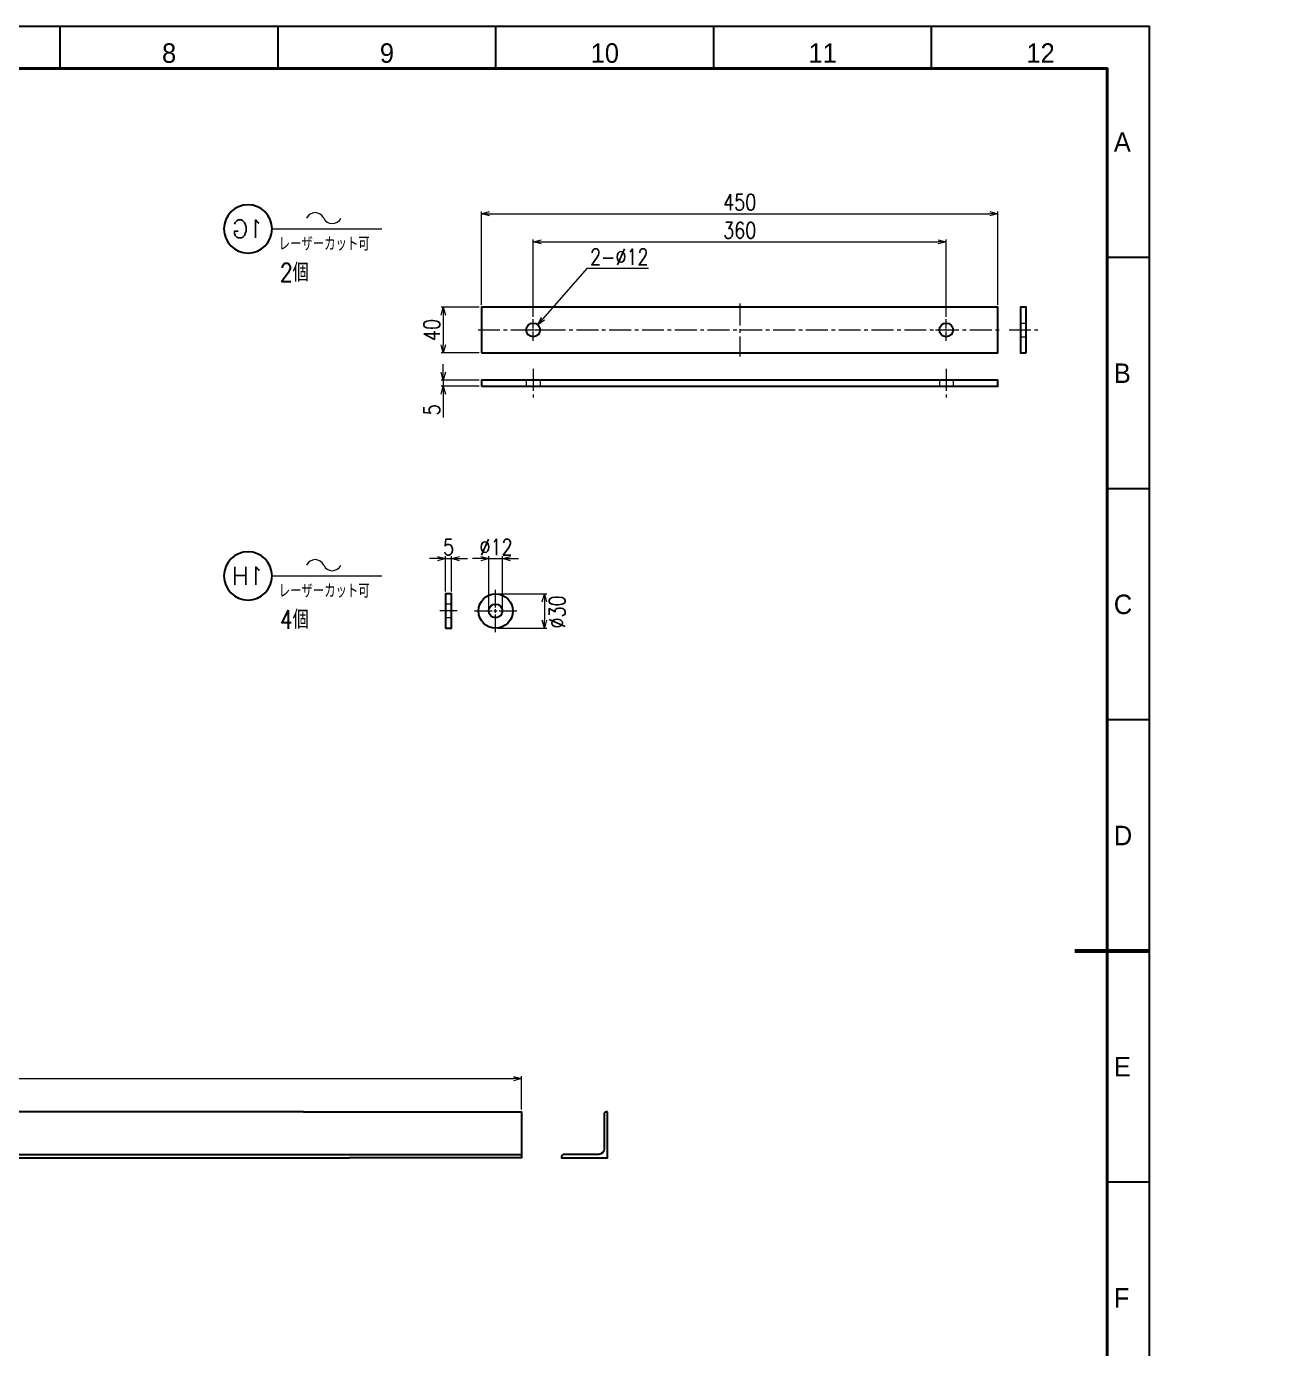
# Model space of a CAD drawing. Header units: millimetres. Extents: x 0 to 10987, y 0 to 7892.
# Drawn here: x 5423 to 6512, y 1196 to 2347 of the extents above; entities that cross this region are included whole.
import ezdxf
from ezdxf import colors
from ezdxf.entities.mleader import LeaderData, LeaderLine
from ezdxf.enums import TextEntityAlignment as Align
from ezdxf.math import Vec2, Vec3

# ---------------------------------------------------------------- set-up
doc = ezdxf.new("R2010")
doc.units = ezdxf.units.MM
doc.linetypes.add('CENTER2', pattern=[28.574999999999996, 19.05, -3.174999999999999, 3.174999999999999, -3.174999999999999])
doc.linetypes.add('HIDDEN2', pattern=[4.7624999999999975, 3.174999999999999, -1.587499999999999])
for name, color, linetype, lineweight in [('01_外形線', 7, 'Continuous', 25), ('03_かくれ線', 6, 'HIDDEN2', 13), ('04_中心線', 1, 'CENTER2', 9), ('06_文字', 7, 'Continuous', 13), ('07_寸法線', 3, 'Continuous', 9), ('99_図枠', 7, 'Continuous', 40)]:
    doc.layers.add(name, color=color, linetype=linetype, lineweight=lineweight)
doc.styles.add('KSS_TXT', font='txt.shx', dxfattribs={"bigfont": 'extfont2.shx'})
doc.styles.get("Standard").update_dxf_attribs({"font": 'arial.ttf'})
doc.styles.add('寸法用', font='simplex.shx', dxfattribs={"width": 0.8, "bigfont": '@extfont2.shx'})
doc.styles.add('表題用', font='MS PGothic.ttf')
doc.dimstyles.new('機械製図用', dxfattribs={"dimtxt": 3.5, "dimasz": 3.5, "dimexe": 2, "dimexo": 0, "dimgap": 1.199999999999999, "dimtad": 1, "dimdsep": 46, "dimtxsty": '寸法用', "dimblk": 'OPEN30', "dimcen": 0, "dimclrd": 256, "dimclre": 256, "dimclrt": 7, "dimazin": 2, "dimtm": 1e-09, "dimtfac": 0.75, "dimtmove": 0, "dimatfit": 3, "dimldrblk": 'OPEN30', "dimfxl": 1, "dimlwd": -1, "dimlwe": -1, "dimarcsym": 0})
doc.dimstyles.new('機械製図用$3', dxfattribs={"dimtxt": 3.5, "dimasz": 3.5, "dimexe": 2, "dimexo": 0, "dimgap": 1.199999999999999, "dimtad": 1, "dimtih": 1, "dimtoh": 1, "dimdsep": 46, "dimtxsty": '寸法用', "dimblk": 'OPEN30', "dimcen": 0, "dimsd1": 1, "dimclrd": 256, "dimclre": 256, "dimclrt": 7, "dimazin": 2, "dimtm": 1e-09, "dimtfac": 0.75, "dimtofl": 0, "dimtmove": 0, "dimatfit": 3, "dimldrblk": 'OPEN30', "dimfxl": 1, "dimlwd": -1, "dimlwe": -1, "dimarcsym": 0})

# ---------------------------------------------------------------- blocks, each defined once
blk = doc.blocks.new('_TagCircle')
at = {"color": 0, "linetype": 'ByBlock', "lineweight": -2, "transparency": 16777216}
blk.add_circle((0, 0), 4, dxfattribs=at)
at = {"color": 0, "transparency": 16777216, "style": '寸法用'}
blk.add_attdef('タグ番号', text='', height=3, dxfattribs=at).set_placement((0, -1.5), align=Align.CENTER)
blk = doc.blocks.new('_None')
blk = doc.blocks.new('_Open30')
at = {"color": 0, "linetype": 'ByBlock', "lineweight": -2}
for p, q in [((-1, 0.26794919), (0, 0)), ((0, 0), (-1, -0.26794919)), ((0, 0), (-1, 0))]:
    blk.add_line(p, q, dxfattribs=at)
blk = doc.blocks.new('*D305')
at = {"layer": '07_寸法線', "transparency": 16777216}
for p, q in [((4504.508802092609, 1403.717829535967), (4504.508802092609, 1432.754034842765)), ((4511.508802092609, 1430.754034842765), (5847.508802092609, 1430.754034842765)), ((5854.508802092609, 1403.717829535967), (5854.508802092609, 1432.754034842765))]:
    blk.add_line(p, q, dxfattribs=at)
at = {"layer": 'Defpoints', "color": 0, "transparency": 16777216}
for p in [(5854.508802092609, 1430.754034842765), (4504.508802092609, 1401.717829535967), (5854.508802092609, 1401.717829535967)]:
    blk.add_point(p, dxfattribs=at)
at = {"layer": '07_寸法線', "transparency": 16777216, "xscale": 7, "yscale": 7, "zscale": 7, "rotation": 180}
blk.add_blockref('_Open30', (4504.508802092609, 1430.754034842765), dxfattribs=at)
at = {"layer": '07_寸法線', "transparency": 16777216, "xscale": 7, "yscale": 7, "zscale": 7}
blk.add_blockref('_Open30', (5854.508802092609, 1430.754034842765), dxfattribs=at)
at = {"layer": '07_寸法線', "color": 7, "transparency": 16777216, "insert": (5179.508802092609, 1440.754034842765), "char_height": 14, "attachment_point": 5, "style": '寸法用'}
blk.add_mtext('1350', dxfattribs=at)
blk = doc.blocks.new('*U315')
at = {"layer": '04_中心線', "color": 0, "linetype": 'CENTER2', "transparency": 16777216}
for p, q in [((0, 3), (0, 18.5)), ((-18.5, 0), (-3, 0)), ((3, 0), (18.5, 0)), ((0, -18.5), (0, -3))]:
    blk.add_line(p, q, dxfattribs=at)
at = {"layer": '04_中心線', "color": 0, "linetype": 'Continuous', "transparency": 16777216}
for p, q in [((-1.5, 0), (1.5, 0)), ((0, -1.5), (0, 1.5))]:
    blk.add_line(p, q, dxfattribs=at)
blk = doc.blocks.new('*D318')
at = {"layer": '07_寸法線', "transparency": 16777216}
for p, q in [((5781.36218521688, 1883.878469873826), (5774.36218521688, 1883.878469873826)), ((5788.36218521688, 1855.181173748725), (5788.36218521688, 1885.878469873826)), ((5788.36218521688, 1883.878469873826), (5793.36218521688, 1883.878469873826)), ((5793.36218521688, 1855.181173748725), (5793.36218521688, 1885.878469873826)), ((5800.36218521688, 1883.878469873826), (5807.36218521688, 1883.878469873826))]:
    blk.add_line(p, q, dxfattribs=at)
at = {"layer": 'Defpoints', "color": 0, "transparency": 16777216}
for p in [(5793.36218521688, 1883.878469873826), (5788.36218521688, 1853.181173748725), (5793.36218521688, 1853.181173748725)]:
    blk.add_point(p, dxfattribs=at)
at = {"layer": '07_寸法線', "transparency": 16777216, "xscale": 7, "yscale": 7, "zscale": 7}
blk.add_blockref('_Open30', (5788.36218521688, 1883.878469873826), dxfattribs=at)
at = {"layer": '07_寸法線', "transparency": 16777216, "xscale": 7, "yscale": 7, "zscale": 7, "rotation": 180}
blk.add_blockref('_Open30', (5793.36218521688, 1883.878469873826), dxfattribs=at)
at = {"layer": '07_寸法線', "color": 7, "transparency": 16777216, "insert": (5790.990794096368, 1893.878469873826), "char_height": 14, "attachment_point": 5, "style": '寸法用'}
blk.add_mtext('5', dxfattribs=at)
blk = doc.blocks.new('*D319')
at = {"layer": '07_寸法線', "transparency": 16777216}
for p, q in [((5833.953137546307, 1853.181173748726), (5876.50016861921, 1853.181173748726)), ((5874.50016861921, 1846.181173748726), (5874.50016861921, 1830.181173748726)), ((5833.953137546307, 1823.181173748726), (5876.50016861921, 1823.181173748726))]:
    blk.add_line(p, q, dxfattribs=at)
at = {"layer": 'Defpoints', "color": 0, "transparency": 16777216}
for p in [(5831.953137546307, 1853.181173748726), (5831.953137546307, 1823.181173748726), (5874.50016861921, 1823.181173748726)]:
    blk.add_point(p, dxfattribs=at)
at = {"layer": '07_寸法線', "transparency": 16777216, "xscale": 7, "yscale": 7, "zscale": 7}
for p, rotation in [((5874.50016861921, 1853.181173748726), 90), ((5874.50016861921, 1823.181173748726), 270)]:
    blk.add_blockref('_Open30', p, dxfattribs=dict(at, rotation=rotation))
at = {"layer": '07_寸法線', "color": 7, "transparency": 16777216, "insert": (5885.522673517604, 1837.322311808598), "char_height": 14, "attachment_point": 5, "rotation": 90, "style": '寸法用'}
blk.add_mtext('%%C30', dxfattribs=at)
blk = doc.blocks.new('*D320')
at = {"layer": '07_寸法線', "transparency": 16777216}
for p, q in [((5818.953137546305, 1883.878469873826), (5811.953137546305, 1883.878469873826)), ((5825.953137546305, 1840.181173748725), (5825.953137546305, 1885.878469873826)), ((5825.953137546305, 1883.878469873826), (5837.953137546305, 1883.878469873826)), ((5837.953137546305, 1840.181173748725), (5837.953137546305, 1885.878469873826)), ((5844.953137546305, 1883.878469873826), (5851.953137546305, 1883.878469873826))]:
    blk.add_line(p, q, dxfattribs=at)
at = {"layer": 'Defpoints', "color": 0, "transparency": 16777216}
for p in [(5837.953137546305, 1883.878469873826), (5825.953137546305, 1838.181173748725), (5837.953137546305, 1838.181173748725)]:
    blk.add_point(p, dxfattribs=at)
at = {"layer": '07_寸法線', "transparency": 16777216, "xscale": 7, "yscale": 7, "zscale": 7}
blk.add_blockref('_Open30', (5825.953137546305, 1883.878469873826), dxfattribs=at)
at = {"layer": '07_寸法線', "transparency": 16777216, "xscale": 7, "yscale": 7, "zscale": 7, "rotation": 180}
blk.add_blockref('_Open30', (5837.953137546305, 1883.878469873826), dxfattribs=at)
at = {"layer": '07_寸法線', "color": 7, "transparency": 16777216, "insert": (5832.308995364343, 1893.878469873826), "char_height": 14, "attachment_point": 5, "style": '寸法用'}
blk.add_mtext('%%C12', dxfattribs=at)
blk = doc.blocks.new('*U316')
at = {"layer": '04_中心線', "color": 0, "linetype": 'CENTER2', "transparency": 16777216}
for p, q in [((-9.5, 0), (-1.199999999999999, 0)), ((0, 1.2), (0, 9.5)), ((1.2, 0), (9.5, 0)), ((0, -9.5), (0, -1.199999999999999))]:
    blk.add_line(p, q, dxfattribs=at)
at = {"layer": '04_中心線', "color": 0, "linetype": 'Continuous', "transparency": 16777216}
for p, q in [((-0.6000000000000001, 0), (0.6000000000000001, 0)), ((0, -0.6000000000000001), (0, 0.6000000000000001))]:
    blk.add_line(p, q, dxfattribs=at)
blk = doc.blocks.new('*U317')
at = {"layer": '04_中心線', "color": 0, "linetype": 'CENTER2', "transparency": 16777216}
for p, q in [((-9.5, 0), (-1.199999999999999, 0)), ((0, 1.2), (0, 9.5)), ((1.2, 0), (9.5, 0)), ((0, -9.5), (0, -1.199999999999999))]:
    blk.add_line(p, q, dxfattribs=at)
at = {"layer": '04_中心線', "color": 0, "linetype": 'Continuous', "transparency": 16777216}
for p, q in [((-0.6000000000000001, 0), (0.6000000000000001, 0)), ((0, -0.6000000000000001), (0, 0.6000000000000001))]:
    blk.add_line(p, q, dxfattribs=at)
blk = doc.blocks.new('*D321')
at = {"layer": '07_寸法線', "transparency": 16777216}
for p, q in [((5819.709597195724, 2105.023279133102), (5819.709597195724, 2186.300547198577)), ((5826.709597195724, 2184.300547198577), (6262.709597195724, 2184.300547198577)), ((6269.709597195724, 2105.023279133102), (6269.709597195724, 2186.300547198577))]:
    blk.add_line(p, q, dxfattribs=at)
at = {"layer": 'Defpoints', "color": 0, "transparency": 16777216}
for p in [(6269.709597195724, 2184.300547198577), (5819.709597195724, 2103.023279133102), (6269.709597195724, 2103.023279133102)]:
    blk.add_point(p, dxfattribs=at)
at = {"layer": '07_寸法線', "transparency": 16777216, "xscale": 7, "yscale": 7, "zscale": 7, "rotation": 180}
blk.add_blockref('_Open30', (5819.709597195724, 2184.300547198577), dxfattribs=at)
at = {"layer": '07_寸法線', "transparency": 16777216, "xscale": 7, "yscale": 7, "zscale": 7}
blk.add_blockref('_Open30', (6269.709597195724, 2184.300547198577), dxfattribs=at)
at = {"layer": '07_寸法線', "color": 7, "transparency": 16777216, "insert": (6044.709597195724, 2194.300547198577), "char_height": 14, "attachment_point": 5, "style": '寸法用'}
blk.add_mtext('450', dxfattribs=at)
blk = doc.blocks.new('*D322')
at = {"layer": '07_寸法線', "transparency": 16777216}
for p, q in [((5817.709597195726, 2103.023279133103), (5784.378326712513, 2103.023279133103)), ((5786.378326712513, 2096.023279133103), (5786.378326712513, 2070.023279133103)), ((5817.709597195726, 2063.023279133103), (5784.378326712513, 2063.023279133103))]:
    blk.add_line(p, q, dxfattribs=at)
at = {"layer": 'Defpoints', "color": 0, "transparency": 16777216}
for p in [(5819.709597195726, 2103.023279133103), (5786.378326712513, 2063.023279133103), (5819.709597195726, 2063.023279133103)]:
    blk.add_point(p, dxfattribs=at)
at = {"layer": '07_寸法線', "transparency": 16777216, "xscale": 7, "yscale": 7, "zscale": 7}
for p, rotation in [((5786.378326712513, 2103.023279133103), 90), ((5786.378326712513, 2063.023279133103), 270)]:
    blk.add_blockref('_Open30', p, dxfattribs=dict(at, rotation=rotation))
at = {"layer": '07_寸法線', "color": 7, "transparency": 16777216, "insert": (5776.378326712513, 2083.023279133101), "char_height": 14, "attachment_point": 5, "rotation": 90, "style": '寸法用'}
blk.add_mtext('40', dxfattribs=at)
blk = doc.blocks.new('*D323')
at = {"layer": '07_寸法線', "transparency": 16777216}
for p, q in [((5864.709597195724, 2094.523279133102), (5864.709597195724, 2161.831970913956)), ((5871.709597195724, 2159.831970913956), (6217.709597195724, 2159.831970913956)), ((6224.709597195724, 2094.523279133102), (6224.709597195724, 2161.831970913956))]:
    blk.add_line(p, q, dxfattribs=at)
at = {"layer": 'Defpoints', "color": 0, "transparency": 16777216}
for p in [(6224.709597195724, 2159.831970913956), (5864.709597195724, 2092.523279133102), (6224.709597195724, 2092.523279133102)]:
    blk.add_point(p, dxfattribs=at)
at = {"layer": '07_寸法線', "transparency": 16777216, "xscale": 7, "yscale": 7, "zscale": 7, "rotation": 180}
blk.add_blockref('_Open30', (5864.709597195724, 2159.831970913956), dxfattribs=at)
at = {"layer": '07_寸法線', "transparency": 16777216, "xscale": 7, "yscale": 7, "zscale": 7}
blk.add_blockref('_Open30', (6224.709597195724, 2159.831970913956), dxfattribs=at)
at = {"layer": '07_寸法線', "color": 7, "transparency": 16777216, "insert": (6044.709597195724, 2169.831970913956), "char_height": 14, "attachment_point": 5, "style": '寸法用'}
blk.add_mtext('360', dxfattribs=at)
blk = doc.blocks.new('*D324')
at = {"layer": '07_寸法線', "transparency": 16777216}
for p, q in [((5911.421094770308, 2136.686124959009), (5873.244929672991, 2092.828792862761)), ((5965.087761436974, 2136.686124959007), (5911.421094770308, 2136.686124959009))]:
    blk.add_line(p, q, dxfattribs=at)
at = {"layer": 'Defpoints', "color": 0, "transparency": 16777216}
for p in [(5868.648981416001, 2087.548900854483), (5860.770212975438, 2078.497657411712)]:
    blk.add_point(p, dxfattribs=at)
at = {"layer": '07_寸法線', "transparency": 16777216, "xscale": 7, "yscale": 7, "zscale": 7, "rotation": 228.9616498395193}
blk.add_blockref('_Open30', (5868.648981416001, 2087.548900854483), dxfattribs=at)
at = {"layer": '07_寸法線', "color": 7, "transparency": 16777216, "insert": (5939.754428103642, 2146.686124959008), "char_height": 14, "attachment_point": 5, "style": '寸法用'}
blk.add_mtext('2-∅12', dxfattribs=at)
blk = doc.blocks.new('*D325')
at = {"layer": '07_寸法線', "transparency": 16777216}
for p, q in [((5786.378326712527, 2046.157909903467), (5786.378326712526, 2053.157909903467)), ((5817.709597195726, 2039.157909903467), (5784.378326712527, 2039.157909903467)), ((5786.378326712527, 2039.157909903467), (5786.378326712527, 2034.157909903467)), ((5817.709597195726, 2034.157909903467), (5784.378326712527, 2034.157909903467)), ((5786.378326712527, 2027.157909903467), (5786.378326712527, 2006.691243236801))]:
    blk.add_line(p, q, dxfattribs=at)
at = {"layer": 'Defpoints', "color": 0, "transparency": 16777216}
for p in [(5819.709597195726, 2039.157909903467), (5786.378326712527, 2034.157909903467), (5819.709597195726, 2034.157909903467)]:
    blk.add_point(p, dxfattribs=at)
at = {"layer": '07_寸法線', "transparency": 16777216, "xscale": 7, "yscale": 7, "zscale": 7}
for p, rotation in [((5786.378326712527, 2039.157909903467), 270), ((5786.378326712527, 2034.157909903467), 90)]:
    blk.add_blockref('_Open30', p, dxfattribs=dict(at, rotation=rotation))
at = {"layer": '07_寸法線', "color": 7, "transparency": 16777216, "insert": (5776.378326712526, 2013.424576570132), "char_height": 14, "attachment_point": 5, "rotation": 90, "style": '寸法用'}
blk.add_mtext('5', dxfattribs=at)
blk = doc.blocks.new('p1ba05')
for centre, start, end in [((-2.953558874599082, 0.2854771617432377), 24.22763733453314, 155.5757785718213), ((0, 1.620669598395743), 204.2276373345332, 335.5757785718214)]:
    blk.add_arc(centre, 1.620669598395853, start, end)

msp = doc.modelspace()

# ---------------------------------------------------------------- linework, layer by layer
at = {"layer": '01_外形線', "ltscale": 3}
for p, q in [((5664.508802092609, 1401.717829535967), (5704.508802092609, 1401.717829535967)), ((4504.508802092609, 1364.717829535967), (5854.508802092609, 1364.717829535967)), ((5664.508802092609, 1361.717829535967), (5704.508802092609, 1361.717829535967))]:
    msp.add_line(p, q, dxfattribs=at)
at = {"layer": '01_外形線'}
for points in [[(5819.709597195724, 2063.023279133102), (6269.709597195724, 2063.023279133102), (6269.709597195724, 2103.023279133102), (5819.709597195724, 2103.023279133102)], [(6294.438687121081, 2063.023279133102), (6294.438687121081, 2103.023279133102), (6289.438687121081, 2103.023279133102), (6289.438687121081, 2063.023279133102)], [(5819.709597195724, 2034.157909903467), (6269.709597195724, 2034.157909903467), (6269.709597195724, 2039.157909903467), (5819.709597195724, 2039.157909903467)], [(5788.36218521688, 1823.181173748725), (5793.36218521688, 1823.181173748725), (5793.36218521688, 1853.181173748725), (5788.36218521688, 1853.181173748725)]]:
    msp.add_lwpolyline(points, close=True, dxfattribs=at)
for points in [[(5664.508802092609, 1401.717829535967), (4504.508802092609, 1401.717829535967), (4504.508802092609, 1361.717829535967), (5664.508802092609, 1361.717829535967)], [(5704.508802092609, 1401.717829535967), (5854.508802092609, 1401.717829535967), (5854.508802092609, 1361.717829535967), (5704.508802092609, 1361.717829535967)]]:
    msp.add_lwpolyline(points, dxfattribs=at)
msp.add_lwpolyline([(5929.508802092609, 1401.717829535967), (5928.508802092609, 1401.717829535967, 0.4142135623730951), (5926.508802092609, 1399.717829535967), (5926.508802092609, 1369.217829535967, -0.4142135623730951), (5922.008802092609, 1364.717829535967), (5891.508802092609, 1364.717829535967, 0.4142135623730951), (5889.508802092609, 1362.717829535967), (5889.508802092609, 1361.717829535967), (5929.508802092609, 1361.717829535967)], format="xyb", close=True, dxfattribs=at)
for centre, radius in [((5864.709597195724, 2083.023279133102), 6), ((6224.709597195724, 2083.023279133102), 6), ((5831.953137546305, 1838.181173748725), 15), ((5831.953137546305, 1838.181173748725), 6)]:
    msp.add_circle(centre, radius, dxfattribs=at)
at = {"layer": '03_かくれ線', "ltscale": 3}
for p, q in [((6289.438687121081, 2089.023279133102), (6294.438687121081, 2089.023279133102)), ((6289.438687121081, 2077.023279133102), (6294.438687121081, 2077.023279133102)), ((5858.709597195724, 2039.157909903467), (5858.709597195724, 2034.157909903467)), ((5870.709597195724, 2039.157909903467), (5870.709597195724, 2034.157909903467)), ((6218.709597195724, 2039.157909903467), (6218.709597195724, 2034.157909903467)), ((6230.709597195724, 2039.157909903467), (6230.709597195724, 2034.157909903467)), ((5793.36218521688, 1844.181173748725), (5788.36218521688, 1844.181173748725)), ((5793.36218521688, 1832.181173748726), (5788.36218521688, 1832.181173748725))]:
    msp.add_line(p, q, dxfattribs=at)
at = {"layer": '04_中心線'}
for p, q in [((6044.709597195724, 2106.023279133102), (6044.709597195724, 2060.023279133102)), ((5816.709597195724, 2083.023279133102), (6272.709597195724, 2083.023279133102)), ((6279.438687121081, 2083.023279133102), (6304.438687121081, 2083.023279133102)), ((5864.709597195724, 2049.157909903467), (5864.709597195724, 2024.157909903467)), ((6224.709597195724, 2049.157909903467), (6224.709597195724, 2024.157909903467)), ((5798.36218521688, 1838.181173748725), (5783.36218521688, 1838.181173748725))]:
    msp.add_line(p, q, dxfattribs=at)
at = {"layer": '07_寸法線'}
for p, q in [((5637.150802242097, 2171.075747779435), (5732.868204703584, 2171.075747779435)), ((5637.150802242097, 1868.710656999562), (5732.868204703584, 1868.710656999562))]:
    msp.add_line(p, q, dxfattribs=at)
at = {"layer": '99_図枠', "lineweight": 25}
for p, q in [((5452.43964192376, 2310.725811755185), (5452.43964192376, 2347.497240326464)), ((5642.321641922994, 2310.725811755185), (5642.321641922994, 2347.497240326464)), ((5832.203641922224, 2310.725811755185), (5832.203641922224, 2347.497240326464)), ((5832.203641922224, 2310.725811755185), (5832.203641922224, 2347.497240326464)), ((6022.085641921458, 2310.725811755185), (6022.085641921458, 2347.497240326464)), ((6211.967641920692, 2310.725811755185), (6211.967641920692, 2347.497240326464)), ((6401.849641919922, 2146.086690327278), (6365.078213348646, 2146.086690327278)), ((6401.849641919922, 1944.676140328093), (6365.078213348646, 1944.676140328093)), ((6401.849641919922, 1743.265590328911), (6365.078213348646, 1743.265590328911)), ((6401.849641919922, 1340.444490330534), (6365.078213348646, 1340.444490330534))]:
    msp.add_line(p, q, dxfattribs=at)
at = {"layer": '99_図枠', "lineweight": 53}
msp.add_line((6401.849641919922, 1541.855040329725), (6336.792499063042, 1541.855040329725), dxfattribs=at)
at = {"layer": '99_図枠'}
msp.add_lwpolyline([(4233.466784785829, 772.984268904258), (6365.078213348646, 772.984268904258), (6365.078213348646, 2310.725811755185), (4233.466784785829, 2310.725811755185)], close=True, dxfattribs=at)
at = {"layer": 'Defpoints'}
msp.add_lwpolyline([(4123.265641919923, 736.3772403264684), (6401.849641919922, 736.3772403264684), (6401.849641919922, 2347.497240326464), (4123.265641919923, 2347.497240326464)], close=True, dxfattribs=at)

# ---------------------------------------------------------------- block references
at = {"layer": '04_中心線', "linetype": 'CENTER2'}
for name, p in [('*U317', (5864.709597195724, 2083.023279133102)), ('*U316', (6224.709597195724, 2083.023279133102)), ('*U315', (5831.953137546305, 1838.181173748725))]:
    msp.add_blockref(name, p, dxfattribs=at)
at = {"layer": '07_寸法線', "xscale": 5.039694545454542, "yscale": 5.039694545454542, "zscale": 5.039694545454542}
for p in [(5689.586179885646, 2175.67056891716), (5689.586179885646, 1873.305478137287)]:
    msp.add_blockref('p1ba05', p, dxfattribs=at)

# ---------------------------------------------------------------- texts
at = {"layer": '06_文字', "color": 3, "style": 'KSS_TXT', "width": 0.75}
for p in [(5642.953728391894, 2152.098455008904), (5642.953728391894, 1849.733364229031)]:
    msp.add_text('レーザーカット可', height=12, dxfattribs=at).set_placement(p)
at = {"layer": '06_文字', "style": 'KSS_TXT', "width": 0.8}
for s, p in [('2個', (5644.011141337498, 2125.119408408259)), ('4個', (5644.011141337498, 1822.754317628386))]:
    msp.add_text(s, height=16, dxfattribs=at).set_placement(p)
at = {"layer": '99_図枠', "lineweight": 13, "style": '表題用'}
for s, p in [('8', (5547.380641923377, 2310.725811755185)), ('9', (5737.262641922607, 2310.725811755185)), ('10', (5927.144641921841, 2310.725811755185)), ('11', (6117.026641921075, 2310.725811755185)), ('12', (6306.908641920309, 2310.725811755185))]:
    msp.add_text(s, height=16.97142857136, dxfattribs=at).set_placement(p, align=Align.BOTTOM_CENTER)
for s, p in [('A', (6370.735356205765, 2246.791965326871)), ('B', (6370.735356205765, 2045.381415327685)), ('C', (6370.735356205765, 1843.970865328503)), ('D', (6370.735356205765, 1642.560315329314)), ('E', (6370.735356205765, 1441.149765330129)), ('F', (6370.735356205765, 1239.739215330943))]:
    msp.add_text(s, height=16.97142857136, dxfattribs=at).set_placement(p, align=Align.MIDDLE_LEFT)

# ---------------------------------------------------------------- dimensions: what is measured, and where the dimension line sits
at = {"layer": '07_寸法線'}
for base, p1, p2, picture, middle in [((6269.709597195724, 2184.300547198577), (5819.709597195724, 2103.023279133102), (6269.709597195724, 2103.023279133102), '*D321', (6044.709597195724, 2194.300547198577)), ((6224.709597195724, 2159.831970913956), (5864.709597195724, 2092.523279133102), (6224.709597195724, 2092.523279133102), '*D323', (6044.709597195724, 2169.831970913956)), ((5854.508802092609, 1430.754034842765), (4504.508802092609, 1401.717829535967), (5854.508802092609, 1401.717829535967), '*D305', (5179.508802092609, 1440.754034842765))]:
    dim = msp.add_linear_dim(base=base, p1=p1, p2=p2, dimstyle='機械製図用', override={"dimtxt": 14, "dimasz": 7, "dimexo": 2, "dimgap": 3}, dxfattribs=at)
    dim.commit()
    dim.dimension.update_dxf_attribs({"geometry": picture, "text_midpoint": middle})
dim = msp.add_diameter_dim_2p(p1=(5860.770212975438, 2078.497657411712), p2=(5868.648981416001, 2087.548900854483), text='2-<>', dimstyle='機械製図用$3', override={"dimtxt": 14, "dimasz": 7, "dimgap": 3}, dxfattribs=at)
dim.commit()
dim.dimension.update_dxf_attribs({"geometry": '*D324', "text_midpoint": (5939.754428103642, 2136.686124959008), "dimtype": 163})
for base, p1, p2, picture, middle in [((5786.378326712513, 2063.023279133103), (5819.709597195724, 2103.023279133102), (5819.709597195724, 2063.023279133102), '*D322', (5776.378326712513, 2083.023279133101)), ((5786.378326712527, 2034.157909903467), (5819.709597195724, 2039.157909903467), (5819.709597195724, 2034.157909903467), '*D325', (5776.378326712526, 2013.424576570132))]:
    dim = msp.add_linear_dim(base=base, p1=p1, p2=p2, angle=90, dimstyle='機械製図用', override={"dimtxt": 14, "dimasz": 7, "dimexo": 2, "dimgap": 3}, dxfattribs=at)
    dim.commit()
    dim.dimension.update_dxf_attribs({"geometry": picture, "text_midpoint": middle})
dim = msp.add_linear_dim(base=(5793.36218521688, 1883.878469873826), p1=(5788.36218521688, 1853.181173748725), p2=(5793.36218521688, 1853.181173748725), dimstyle='機械製図用', override={"dimtxt": 14, "dimasz": 7, "dimexo": 2, "dimgap": 3, "dimtmove": 2}, dxfattribs=at)
dim.commit()
dim.dimension.update_dxf_attribs({"geometry": '*D318', "text_midpoint": (5790.990794096368, 1893.878469873826), "dimtype": 160})
dim = msp.add_linear_dim(base=(5837.953137546305, 1883.878469873826), p1=(5825.953137546305, 1838.181173748725), p2=(5837.953137546305, 1838.181173748725), text='%%C<>', dimstyle='機械製図用', override={"dimtxt": 14, "dimasz": 7, "dimexo": 2, "dimgap": 3, "dimtmove": 2}, dxfattribs=at)
dim.commit()
dim.dimension.update_dxf_attribs({"geometry": '*D320', "text_midpoint": (5832.308995364343, 1893.878469873826), "dimtype": 160})
dim = msp.add_linear_dim(base=(5874.50016861921, 1823.181173748726), p1=(5831.953137546305, 1853.181173748725), p2=(5831.953137546305, 1823.181173748725), angle=90, text='%%C<>', dimstyle='機械製図用', override={"dimtxt": 14, "dimasz": 7, "dimexo": 2, "dimgap": 3, "dimtmove": 2}, dxfattribs=at)
dim.commit()
dim.dimension.update_dxf_attribs({"geometry": '*D319', "text_midpoint": (5885.522673517604, 1837.322311808598), "dimtype": 160})

# ---------------------------------------------------------------- leaders
ml = msp.add_multileader_block('Standard', dxfattribs=at)
ml.set_content('_TagCircle', color=256, scale=-10.5)
ml.set_attribute('タグ番号', '1A', width=0)
ml.set_leader_properties()
ml.set_arrow_properties(name='NONE')
ml.build(insert=Vec2(0, 0))
ml.multileader.update_dxf_attribs({"dogleg_length": 1, "arrow_head_size": 36.74999999999999, "scale": 6})
ctx = ml.context
ctx.base_point, ctx.scale, ctx.char_height, ctx.arrow_head_size, ctx.landing_gap_size, ctx.plane_origin = Vec3(8943.465741214033, 2201.866298600529), 6, 42, 36.74999999999999, 21, Vec3(8203.48071290776, 2141.534699344838)
ctx.text_align_type = 2
notes = []
notes.append((ctx, [(0, (0, 0, 0), (0, 0), (1, 0), 1, [])]))
ctx.block.insert, ctx.block.scale = Vec3(8964.465741214033, 2201.866298600529), Vec3(-10.5, 10.5, 10.5)
ml = msp.add_multileader_block('Standard', dxfattribs=at)
ml.set_content('_TagCircle', color=256, scale=-5.25)
ml.set_attribute('タグ番号', '1G', width=0)
ml.set_leader_properties()
ml.set_arrow_properties(name='NONE')
ml.build(insert=Vec2(0, 0))
ml.multileader.update_dxf_attribs({"dogleg_length": 1, "arrow_head_size": 18.375, "scale": 3})
ctx = ml.context
ctx.base_point, ctx.scale, ctx.char_height, ctx.arrow_head_size, ctx.landing_gap_size, ctx.plane_origin = Vec3(5595.150802242097, 2171.075747779435), 3, 21, 18.375, 10.5, Vec3(4338.29594096732, 1581.601017470059)
ctx.text_align_type = 2
notes.append((ctx, [(0, (0, 0, 0), (0, 0), (1, 0), 1, [])]))
ctx.block.insert, ctx.block.scale = Vec3(5616.150802242097, 2171.075747779435), Vec3(-5.25, 5.25, 5.25)
ml = msp.add_multileader_block('Standard', dxfattribs=at)
ml.set_content('_TagCircle', color=256, scale=-5.25)
ml.set_attribute('タグ番号', '1H', width=0)
ml.set_leader_properties()
ml.set_arrow_properties(name='NONE')
ml.build(insert=Vec2(0, 0))
ml.multileader.update_dxf_attribs({"dogleg_length": 1, "arrow_head_size": 18.375, "scale": 3})
ctx = ml.context
ctx.base_point, ctx.scale, ctx.char_height, ctx.arrow_head_size, ctx.landing_gap_size, ctx.plane_origin = Vec3(5595.150802242097, 1868.710656999562), 3, 21, 18.375, 10.5, Vec3(4338.29594096732, 1279.235926690186)
ctx.text_align_type = 2
notes.append((ctx, [(0, (0, 0, 0), (0, 0), (1, 0), 1, [])]))
ctx.block.insert, ctx.block.scale = Vec3(5616.150802242097, 1868.710656999562), Vec3(-5.25, 5.25, 5.25)
for ctx, leaders in notes:
    for number, flags, end, landing, length, lines in leaders:
        leader = LeaderData()
        leader.index, (leader.has_last_leader_line, leader.has_dogleg_vector, leader.attachment_direction) = number, flags
        leader.last_leader_point, leader.dogleg_vector, leader.dogleg_length = Vec3(end), Vec3(landing), length
        for number, points, colour, breaks in lines:
            line = LeaderLine()
            line.index, line.vertices, line.color, line.breaks = number, Vec3.list(points), colors.encode_raw_color(colour), breaks
            leader.lines.append(line)
        ctx.leaders.append(leader)

doc.saveas('drawing.dxf')
